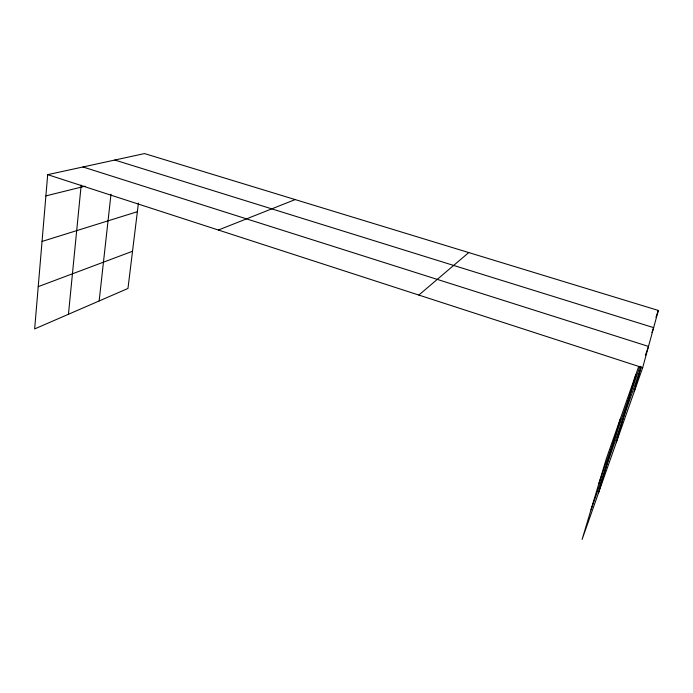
<?xml version="1.0" encoding="UTF-8"?>
<svg xmlns="http://www.w3.org/2000/svg" width="693" height="693" viewBox="0 0 693 693"><rect width="100%" height="100%" fill="white"/><g stroke="black" fill="none" stroke-linecap="round" stroke-linejoin="round"><path stroke-width="1.04" d="M638.634 366.658L606.236 459.017L582.094 539.431L642.671 367.688L658.35 310.455L144.499 153.569L47.687 174.653L34.65 328.924L127.962 288.47L138.427 203.101M68.451 314.267L81.176 185.066M99.151 300.961L110.993 194.239M634.234 391.623L641.077 367.108M616.242 442.636L635.767 374.826M598.527 492.844L620.504 418.338M655.959 317.281L658.35 310.455M598.925 483.376L640.089 366.216M651.922 332.536L653.646 327.642L114.795 160.04M590.999 509.797L641.216 367.125M645.374 355.301L648.501 346.422L82.961 166.97M418.832 295.071L468.763 252.573M218.364 230.033L295.192 199.575M38.219 286.651L132.519 251.264M42.039 241.45L137.379 211.686M45.894 195.894L85.057 186.183M47.687 174.653L642.671 367.688"/></g></svg>
